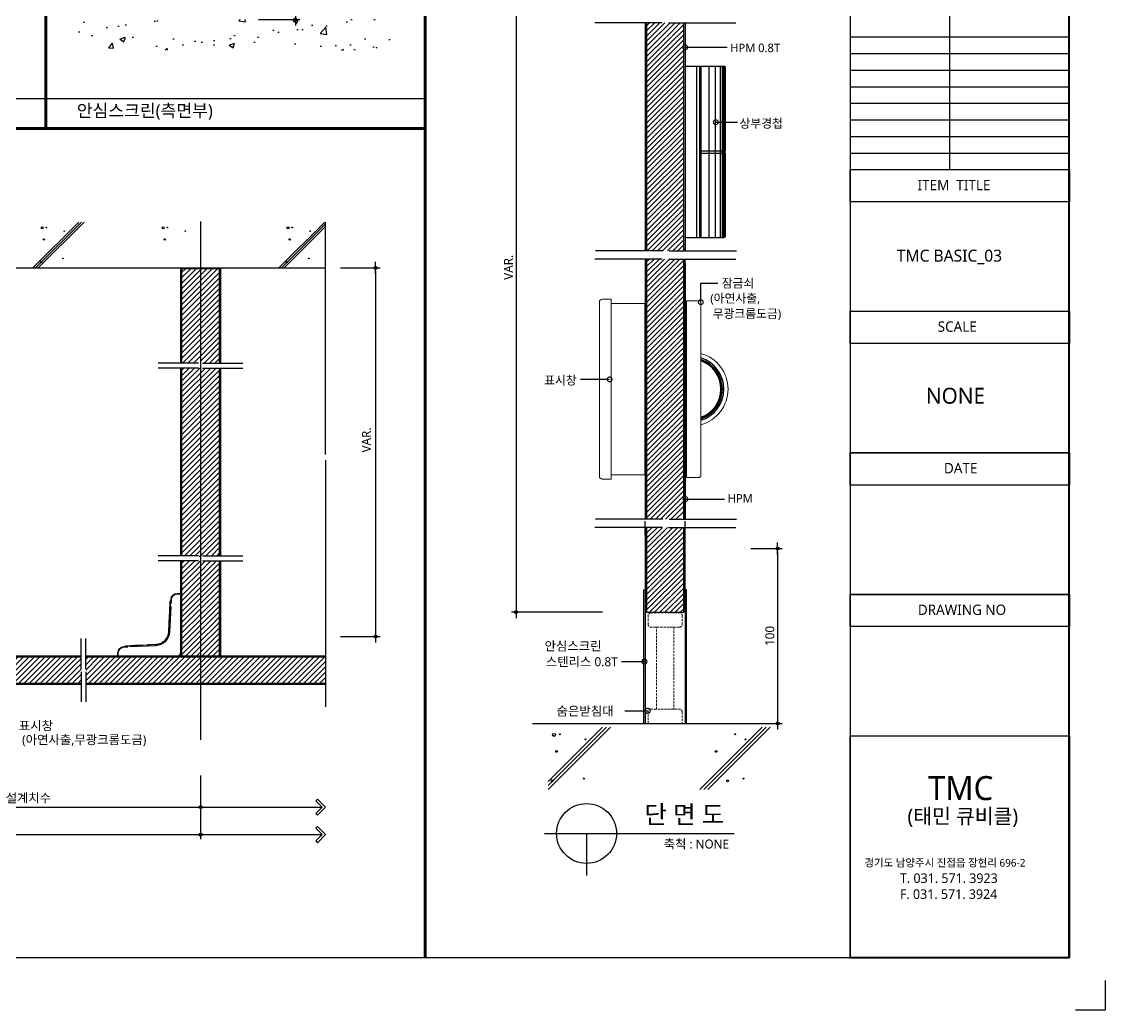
# Model space of a CAD drawing. Extents: x -256 to 8104, y -176 to 5714.
# Drawn here: x 4485 to 8104, y -176 to 3126 of the extents above; entities that cross this region are included whole.
import ezdxf
from ezdxf.enums import TextEntityAlignment as Align

# ---------------------------------------------------------------- set-up
doc = ezdxf.new("R2010")
doc.units = 0
doc.header["$LTSCALE"] = 30
doc.linetypes.add('CEN', pattern=[62, 60, -1, 0, -1])
doc.linetypes.add('HIDDEN', pattern=[0.375, 0.25, -0.125])
doc.layers.get('0').update_dxf_attribs({"linetype": 'CONTINUOUS'})
doc.layers.get('DEFPOINTS').update_dxf_attribs({"linetype": 'CONTINUOUS'})
for name, color, linetype in [('C', 2, 'CONTINUOUS'), ('curior-0Line', 252, 'CONTINUOUS'), ('DIM', 7, 'CONTINUOUS'), ('HAT', 8, 'CONTINUOUS'), ('HID', 9, 'HIDDEN'), ('TIT', 3, 'CONTINUOUS'), ('경첩', 4, 'CONTINUOUS'), ('문자', 3, 'CONTINUOUS'), ('부자재', 4, 'CONTINUOUS'), ('잠금쇠(회전형)', 4, 'CONTINUOUS'), ('중심선', 1, 'CEN'), ('치수', 1, 'CONTINUOUS'), ('판넬', 2, 'CONTINUOUS'), ('해치', 8, 'CONTINUOUS')]:
    doc.layers.add(name, color=color, linetype=linetype)
doc.styles.add('돋움', font='malgun.ttf')
doc.dimstyles.new('10', dxfattribs={"dimscale": 10, "dimtxt": 3, "dimasz": 1, "dimexe": 1.5, "dimexo": 2, "dimgap": 1, "dimtad": 1, "dimdec": 0, "dimlunit": 6, "dimtxsty": '돋움', "dimblk": 'DIMDOT', "dimcen": -1, "dimdle": 1.5, "dimclrt": 3, "dimazin": 3, "dimtfac": 1, "dimtdec": 0, "dimtix": 1, "dimtmove": 2, "dimatfit": 3, "dimldrblk": 'DIMDOT', "dimarcsym": 0})
pattern_1 = [(45, (20955.914, 177.946), (-8.55643, 8.55643), [])]
pattern_2 = [(45, (20148.375, 66.368), (-8.980256, 8.980256), [])]

# ---------------------------------------------------------------- blocks, each defined once
blk = doc.blocks.new('DIMDOT')
at = {"linetype": 'Continuous'}
blk.add_line((-2, 0), (2, 0), dxfattribs=at)
for radius in [0.5, 0.25]:
    blk.add_circle((0, 0), radius, dxfattribs=at)
blk = doc.blocks.new('*D88')
at = {"layer": 'DEFPOINTS', "color": 0}
for p in [(34918.1, 3671), (34609.4, 1367.7), (34918.1, 1367.7)]:
    blk.add_point(p, dxfattribs=at)
at = {"layer": 'DIM', "color": 0, "lineweight": -2, "ltscale": 10}
for p, q in [((34898.1, 3671), (34594.4, 3671)), ((34609.4, 3661), (34609.4, 1377.7)), ((34898.1, 1367.7), (34594.4, 1367.7))]:
    blk.add_line(p, q, dxfattribs=at)
at = {"layer": 'DIM', "color": 0, "lineweight": -2, "xscale": 10, "yscale": 10, "zscale": 10}
for p, rotation in [((34609.4, 3671), 90), ((34609.4, 1367.7), 270)]:
    blk.add_blockref('DIMDOT', p, dxfattribs=dict(at, rotation=rotation))
at = {"layer": 'DIM', "color": 3, "insert": (34584.1, 2519.4), "char_height": 30, "attachment_point": 5, "rotation": 90, "style": '돋움'}
blk.add_mtext('VAR.', dxfattribs=at)
blk = doc.blocks.new('A$C13EB2441')
for p, q in [((0.84, 7.37), (0.84, 14.11)), ((0.84, 6.74), (0.84, 0))]:
    blk.add_line(p, q)
blk = doc.blocks.new('_DOTSMALL')
at = {"color": 0, "linetype": 'ByBlock', "const_width": 0.5}
blk.add_lwpolyline([(-0.0625, 0, 1), (0.0625, 0, 1)], format="xyb", close=True, dxfattribs=at)
blk = doc.blocks.new('A$C63EC304E')
at = {"layer": '치수', "color": 1, "xscale": 2.5, "yscale": 2.5, "zscale": 2.5, "rotation": 234.3098741996962}
blk.add_blockref('_DOTSMALL', (0.31, 0.31), dxfattribs=at)
blk = doc.blocks.new('A$C2BC9653E')
at = {"layer": '치수', "xscale": 0.3333333333333333, "yscale": 0.3333333333333333, "zscale": 0.3333333333333333}
blk.add_blockref('A$C63EC304E', (0, 0), dxfattribs=at)
blk = doc.blocks.new('A$C7FC71301')
at = {"layer": '치수', "rotation": 180}
blk.add_blockref('A$C2BC9653E', (0.208, 0.208), dxfattribs=at)
blk = doc.blocks.new('A$C4A20372B')
at = {"layer": '치수'}
blk.add_blockref('A$C7FC71301', (0, 0), dxfattribs=at)
blk = doc.blocks.new('A$C566469F5')
at = {"layer": '치수'}
blk.add_blockref('A$C4A20372B', (0, 0), dxfattribs=at)
blk = doc.blocks.new('A$C7E317CD4')
at = {"layer": '해치', "xscale": 2, "yscale": 2, "zscale": 2}
blk.add_blockref('A$C566469F5', (0, 0), dxfattribs=at)
blk = doc.blocks.new('A$C601D7F27')
at = {"layer": '치수'}
blk.add_blockref('A$C7E317CD4', (0, 0), dxfattribs=at)
blk = doc.blocks.new('A$C38802C08')
at = {"layer": '치수'}
blk.add_blockref('A$C601D7F27', (0, 0), dxfattribs=at)
blk = doc.blocks.new('*D89')
at = {"layer": 'DEFPOINTS', "color": 0}
for p in [(35373.8, 1580.5), (35382.9, 996.2), (35482.8, 996.2)]:
    blk.add_point(p, dxfattribs=at)
at = {"layer": 'DIM', "color": 0, "lineweight": -2, "ltscale": 10}
for p, q in [((35393.8, 1580.5), (35497.8, 1580.5)), ((35482.8, 1570.5), (35482.8, 1006.2)), ((35402.9, 996.2), (35497.8, 996.2))]:
    blk.add_line(p, q, dxfattribs=at)
at = {"layer": 'DIM', "color": 0, "lineweight": -2, "xscale": 10, "yscale": 10, "zscale": 10}
for p, rotation in [((35482.8, 1580.5), 90), ((35482.8, 996.2), 270)]:
    blk.add_blockref('DIMDOT', p, dxfattribs=dict(at, rotation=rotation))
at = {"layer": 'DIM', "color": 3, "insert": (35457.2, 1288.4), "char_height": 30, "attachment_point": 5, "rotation": 90, "style": '돋움'}
blk.add_mtext('100', dxfattribs=at)
blk = doc.blocks.new('*D92')
at = {"layer": 'DEFPOINTS', "color": 0}
for p in [(28801.8, 841.9), (33555.7, 841.9), (33555.7, 624.7)]:
    blk.add_point(p, dxfattribs=at)
at = {"layer": 'DIM', "color": 0, "lineweight": -2, "ltscale": 10}
for p, q in [((28801.8, 821.9), (28801.8, 609.7)), ((33555.7, 821.9), (33555.7, 609.7)), ((28811.8, 624.7), (33545.7, 624.7))]:
    blk.add_line(p, q, dxfattribs=at)
at = {"layer": 'DIM', "color": 0, "lineweight": -2, "xscale": 10, "yscale": 10, "zscale": 10, "rotation": 180}
blk.add_blockref('DIMDOT', (28801.8, 624.7), dxfattribs=at)
at = {"layer": 'DIM', "color": 0, "lineweight": -2, "xscale": 10, "yscale": 10, "zscale": 10}
blk.add_blockref('DIMDOT', (33555.7, 624.7), dxfattribs=at)
at = {"layer": 'DIM', "color": 3, "insert": (31178.7, 654.4), "char_height": 30, "attachment_point": 5, "style": '돋움'}
blk.add_mtext('설계치수', dxfattribs=at)
blk = doc.blocks.new('*D93')
at = {"layer": 'DEFPOINTS', "color": 0}
for p in [(32404.8, 841.9), (33555.7, 841.9), (33555.7, 716.2)]:
    blk.add_point(p, dxfattribs=at)
at = {"layer": 'DIM', "color": 0, "lineweight": -2, "ltscale": 10}
for p, q in [((32404.8, 821.9), (32404.8, 701.2)), ((33555.7, 821.9), (33555.7, 701.2)), ((32414.8, 716.2), (33545.7, 716.2))]:
    blk.add_line(p, q, dxfattribs=at)
at = {"layer": 'DIM', "color": 0, "lineweight": -2, "xscale": 10, "yscale": 10, "zscale": 10, "rotation": 180}
blk.add_blockref('DIMDOT', (32404.8, 716.2), dxfattribs=at)
at = {"layer": 'DIM', "color": 0, "lineweight": -2, "xscale": 10, "yscale": 10, "zscale": 10}
blk.add_blockref('DIMDOT', (33555.7, 716.2), dxfattribs=at)
at = {"layer": 'DIM', "color": 3, "insert": (32980.3, 745.8), "char_height": 30, "attachment_point": 5, "style": '돋움'}
blk.add_mtext('설계치수', dxfattribs=at)
blk = doc.blocks.new('*D95')
at = {"layer": 'DEFPOINTS', "color": 0}
for p in [(34002.5, 2517.5), (34002.5, 1286.2), (34140.3, 1286.2)]:
    blk.add_point(p, dxfattribs=at)
at = {"layer": 'DIM', "color": 0, "lineweight": -2, "ltscale": 10}
for p, q in [((34022.5, 2517.5), (34155.3, 2517.5)), ((34140.3, 2507.5), (34140.3, 1296.2)), ((34022.5, 1286.2), (34155.3, 1286.2))]:
    blk.add_line(p, q, dxfattribs=at)
at = {"layer": 'DIM', "color": 0, "lineweight": -2, "xscale": 10, "yscale": 10, "zscale": 10}
for p, rotation in [((34140.3, 2517.5), 90), ((34140.3, 1286.2), 270)]:
    blk.add_blockref('DIMDOT', p, dxfattribs=dict(at, rotation=rotation))
at = {"layer": 'DIM', "color": 3, "insert": (34109.6, 1942.8), "char_height": 30, "attachment_point": 5, "rotation": 90, "style": '돋움'}
blk.add_mtext('VAR.', dxfattribs=at)
blk = doc.blocks.new('A$C06B31977')
for p, q in [((1.26, 11.06), (1.26, 21.17)), ((1.26, 10.11), (1.26, 0))]:
    blk.add_line(p, q)
blk = doc.blocks.new('*D96')
at = {"layer": 'DEFPOINTS', "color": 0}
for p in [(33729.4, 3774.8), (33729.4, 3347.4), (33872.3, 3347.4)]:
    blk.add_point(p, dxfattribs=at)
at = {"layer": 'DIM', "color": 0, "lineweight": -2, "ltscale": 10}
for p, q in [((33749.4, 3774.8), (33887.3, 3774.8)), ((33872.3, 3764.8), (33872.3, 3357.4)), ((33749.4, 3347.4), (33887.3, 3347.4))]:
    blk.add_line(p, q, dxfattribs=at)
at = {"layer": 'DIM', "color": 0, "lineweight": -2, "xscale": 10, "yscale": 10, "zscale": 10}
for p, rotation in [((33872.3, 3774.8), 90), ((33872.3, 3347.4), 270)]:
    blk.add_blockref('DIMDOT', p, dxfattribs=dict(at, rotation=rotation))
at = {"layer": 'DIM', "color": 3, "insert": (33846.7, 3561.1), "char_height": 30, "attachment_point": 5, "rotation": 90, "style": '돋움'}
blk.add_mtext('100', dxfattribs=at)
blk = doc.blocks.new('BASIC_03', base_point=(28473.5, 213.7))
at = {"layer": 'HAT'}
h = blk.add_hatch(dxfattribs=at)
h.set_pattern_fill('ANSI31', color=256, scale=3.811219, style=0)
h.set_pattern_definition(pattern_1)
edge = h.paths.add_edge_path()
edge.add_line((35169.5, 3289.2), (35112.9, 3289.2))
edge.add_arc((35110.9, 3289.2), 1.99, -54.3099, 0, ccw=False)
edge.add_arc((35110.9, 3289.2), 1.99, 125.6901, 305.6901, ccw=False)
edge.add_arc((35110.9, 3289.2), 1.99, 0, 125.6901, ccw=False)
edge.add_line((35112.9, 3289.2), (35169.5, 3289.2))
edge.add_line((35169.5, 3289.2), (35169.5, 3335.7))
edge.add_line((35169.5, 3335.7), (35159.7, 3335.7))
edge.add_spline(control_points=[(35157, 3328.2), (35157.9, 3330.7), (35158.8, 3333.2), (35159.7, 3335.7)], knot_values=[0, 0, 0, 0, 0.152076, 0.152076, 0.152076, 0.152076], degree=3, periodic=0)
edge.add_line((35159.7, 3335.7), (35107.5, 3335.7))
edge.add_line((35107.5, 3335.7), (35107.5, 2574.8))
edge.add_line((35107.5, 2574.8), (35161.6, 2574.8))
edge.add_spline(control_points=[(35161.6, 2574.8), (35164.6, 2583.1), (35167.5, 2590.6), (35169.5, 2594.2)], knot_values=[0.152076, 0.152076, 0.152076, 0.152076, 0.673721, 0.673721, 0.673721, 0.673721], degree=3, periodic=0)
edge.add_spline(control_points=[(35171.8, 2574.8), (35172.3, 2584.4), (35173.3, 2598.9), (35170.5, 2596.1), (35169.5, 2594.2)], knot_values=[0.673721, 0.673721, 0.673721, 0.673721, 1.332503, 1.60798, 1.60798, 1.60798, 1.60798], degree=3, periodic=0)
edge.add_line((35169.5, 2594.2), (35169.5, 3289.2))
h.paths.add_polyline_path([(35107.5, 3335.7), (35045.6, 3335.7), (35045.6, 2574.8), (35107.5, 2574.8)])
h = blk.add_hatch(dxfattribs=at)
h.set_pattern_fill('ANSI31', color=256, scale=3.811219, style=0)
h.set_pattern_definition(pattern_1)
h.paths.add_polyline_path([(35107.5, 2112.2), (35045.6, 2112.2), (35045.6, 1678.2), (35107.5, 1678.2), (35107.5, 1782.5, -0.567825), (35107.5, 1785.9)])
h.paths.add_polyline_path([(35169.5, 2112.2), (35107.5, 2112.2), (35107.5, 1785.9, -0.582142), (35110.5, 1784.2), (35169.5, 1784.2)])
edge = h.paths.add_edge_path()
edge.add_line((35169.5, 1784.2), (35110.5, 1784.2))
edge.add_arc((35108.6, 1784.2), 1.99, -54.3099, 0, ccw=False)
edge.add_arc((35108.6, 1784.2), 1.99, 239.178, 305.6901, ccw=False)
edge.add_line((35107.5, 1782.5), (35107.5, 1678.2))
edge.add_line((35107.5, 1678.2), (35161.6, 1678.2))
edge.add_spline(control_points=[(35161.6, 1678.2), (35164.6, 1686.5), (35167.5, 1694), (35169.5, 1697.6)], knot_values=[0.152076, 0.152076, 0.152076, 0.152076, 0.673721, 0.673721, 0.673721, 0.673721], degree=3, periodic=0)
edge.add_line((35169.5, 1697.6), (35169.5, 1784.2))
h.paths.add_polyline_path([(35107.5, 2547.2), (35045.6, 2547.2), (35045.6, 2112.2), (35107.5, 2112.2)])
edge = h.paths.add_edge_path()
edge.add_line((35169.5, 2547.2), (35159.7, 2547.2))
edge.add_spline(control_points=[(35157, 2539.7), (35157.9, 2542.2), (35158.8, 2544.7), (35159.7, 2547.2)], knot_values=[0, 0, 0, 0, 0.152076, 0.152076, 0.152076, 0.152076], degree=3, periodic=0)
edge.add_line((35159.7, 2547.2), (35107.5, 2547.2))
edge.add_line((35107.5, 2547.2), (35107.5, 2112.2))
edge.add_line((35107.5, 2112.2), (35169.5, 2112.2))
edge.add_line((35169.5, 2112.2), (35169.5, 2547.2))
at = {"layer": 'HAT', "transparency": 33554687}
h = blk.add_hatch(dxfattribs=at)
h.set_pattern_fill('ANSI31', color=256, scale=3.811219, style=0)
h.set_pattern_definition(pattern_1)
h.paths.add_polyline_path([(35097.5, 1650.5), (35045.6, 1650.5), (35045.6, 1367.7), (35107.5, 1367.7), (35107.5, 1650.5)])
h.paths.add_polyline_path([(35169.5, 1650.5), (35118.6, 1650.5), (35107.5, 1650.5), (35107.5, 1367.7), (35169.5, 1367.7)])
at = {"layer": '해치'}
h = blk.add_hatch(dxfattribs=at)
h.set_pattern_fill('AR-CONC', color=256, style=0)
h.set_pattern_definition([(50, (31709.89, 1810.63), (182.185, -15.939), [19.05, -209.55]), (355, (31709.89, 1810.63), (-35.243, 191.057), [15.24, -167.64]), (100.451, (31725.07, 1809.3), (146.943, 175.117), [16.19, -178.09]), (46.184, (31709.9, 1861.43), (271.079, -42.042), [28.575, -314.325]), (96.636, (31732.48, 1857.92), (237.404, 247.426), [24.285, -267.135]), (351.184, (31709.9, 1861.43), (237.405, 247.425), [22.86, -251.46]), (21, (31735.29, 1848.73), (151.615, -102.2655), [19.05, -209.55]), (326, (31735.29, 1848.73), (61.802, 184.188), [15.24, -167.64]), (71.4514, (31747.92, 1840.2), (213.416, 81.923), [16.19, -178.09]), (37.5, (31709.89, 1810.63), (3.0886, 84.555), [0, -165.608, 0, -170.18, 0, -168.275]), (7.5, (31709.89, 1810.63), (66.8197, 100.1806), [0, -97.028, 0, -161.798, 0, -64.135]), (327.5, (31653.25, 1810.63), (135.5906, -5.7287), [0, -63.5, 0, -198.12, 0, -262.89]), (317.5, (31627.85, 1810.63), (148.129, 25.4265), [0, -82.55, 0, -131.572, 0, -186.69])])
h.paths.add_polyline_path([(34189.5, 3244.4), (34189.5, 3347.4), (33139.3, 3347.4), (33139.3, 3244.4)])
h = blk.add_hatch(dxfattribs=at)
h.set_pattern_fill('ANSI31', color=256, scale=4, style=0)
h.set_pattern_definition([(45, (-242754.705, -55930.244), (-8.9802561, 8.9802561), [])])
edge = h.paths.add_edge_path()
edge.add_line((33555.7, 2514.2), (33493.3, 2514.2))
edge.add_line((33493.3, 2514.2), (33492.4, 2513.3))
edge.add_line((33492.4, 2513.3), (33492.4, 2412.9))
edge.add_line((33492.4, 2412.9), (33535.2, 2412.9))
edge.add_line((33535.2, 2412.9), (33535.2, 2371.4))
edge.add_line((33535.2, 2371.4), (33492.4, 2371.4))
edge.add_line((33492.4, 2371.4), (33492.4, 2199.7))
edge.add_line((33492.4, 2199.7), (33548.9, 2199.7))
edge.add_spline(control_points=[(33548.9, 2199.7), (33551.7, 2207.3), (33557.7, 2222.7), (33553.9, 2191.7), (33555.4, 2189.3), (33555.7, 2189.2)], knot_values=[0.456227, 0.456227, 0.456227, 0.456227, 2.847595, 6.178025, 6.737145, 6.737145, 6.737145, 6.737145], degree=3, periodic=0)
edge.add_spline(control_points=[(33555.4, 2189.4), (33555.5, 2192.5), (33555.5, 2195.2), (33554.9, 2195.6), (33554.9, 2195.6)], knot_values=[0.891967, 0.891967, 0.891967, 0.891967, 1.280656, 1.337888, 1.337888, 1.337888, 1.337888], degree=3, periodic=0)
edge.add_line((33555.7, 2189.2), (33555.7, 2514.2))
edge = h.paths.add_edge_path()
edge.add_line((33619, 2514.2), (33555.7, 2514.2))
edge.add_line((33555.7, 2514.2), (33555.7, 2189.2))
edge.add_spline(control_points=[(33555.7, 2189.2), (33556.8, 2189), (33559.1, 2193.4), (33561.7, 2199.7)], knot_values=[6.737145, 6.737145, 6.737145, 6.737145, 8.913909, 8.913909, 8.913909, 8.913909], degree=3, periodic=0)
edge.add_spline(control_points=[(33561.7, 2199.7), (33563.8, 2204.5), (33566.1, 2210.4), (33568.4, 2216.4)], knot_values=[8.913909, 8.913909, 8.913909, 8.913909, 10.573873, 10.573873, 10.573873, 10.573873], degree=3, periodic=0)
edge.add_line((33561.7, 2199.7), (33619, 2199.7))
edge.add_line((33619, 2199.7), (33619, 2371.4))
edge.add_line((33619, 2371.4), (33576.2, 2371.4))
edge.add_line((33576.2, 2371.4), (33576.2, 2412.9))
edge.add_line((33576.2, 2412.9), (33619, 2412.9))
edge.add_line((33619, 2412.9), (33619, 2514.2))
h.paths.add_polyline_path([(33619, 2412.9), (33576.2, 2412.9), (33576.2, 2371.4), (33619, 2371.4)], flags=16)
h.paths.add_polyline_path([(33535.2, 2412.9), (33492.4, 2412.9), (33492.4, 2371.4), (33535.2, 2371.4)], flags=16)
h = blk.add_hatch(dxfattribs=at)
h.set_pattern_fill('ANSI31', color=256, scale=4, style=0)
h.set_pattern_definition([(45, (33555.699, 1869.205), (-8.98026, 8.98026), [])])
h.paths.add_polyline_path([(33619, 2182.5), (33492.4, 2182.5), (33492.4, 1555.9), (33619, 1555.9)])
at = {"layer": '해치', "transparency": 33554687}
h = blk.add_hatch(dxfattribs=at)
h.set_pattern_fill('ANSI31', color=256, scale=4)
h.set_pattern_definition(pattern_2)
edge = h.paths.add_edge_path()
edge.add_spline(control_points=[(33555.7, 1528.3), (33555.4, 1528.4), (33554.3, 1530.1), (33555.2, 1540), (33555.4, 1545.6)], knot_values=[1.337888, 1.337888, 1.337888, 1.337888, 1.524261, 2.245715, 2.245715, 2.245715, 2.245715], degree=3, periodic=0)
edge.add_spline(control_points=[(33555.7, 1545.4), (33555.4, 1545.5), (33553.9, 1547.9), (33557.7, 1578.9), (33551.7, 1563.5), (33548.9, 1555.9)], knot_values=[0.152076, 0.152076, 0.152076, 0.152076, 0.338449, 1.448592, 2.245715, 2.245715, 2.245715, 2.245715], degree=3, periodic=0)
edge.add_spline(control_points=[(33555.4, 1545.6), (33555.5, 1548.7), (33555.5, 1551.4), (33554.9, 1551.7), (33554.9, 1551.8)], knot_values=[0.891967, 0.891967, 0.891967, 0.891967, 1.280656, 1.337888, 1.337888, 1.337888, 1.337888], degree=3, periodic=0)
edge.add_spline(control_points=[(33554.9, 1551.8), (33553.9, 1551.9), (33551.5, 1545.8), (33548.9, 1538.7)], knot_values=[0.152076, 0.152076, 0.152076, 0.152076, 0.891967, 0.891967, 0.891967, 0.891967], degree=3, periodic=0)
edge.add_spline(control_points=[(33547.3, 1534.3), (33547.9, 1535.8), (33548.4, 1537.3), (33548.9, 1538.7)], knot_values=[0, 0, 0, 0, 0.152076, 0.152076, 0.152076, 0.152076], degree=3, periodic=0)
edge.add_line((33548.9, 1538.7), (33492.4, 1538.7))
edge.add_line((33492.4, 1538.7), (33492.4, 1366.3))
edge.add_line((33492.4, 1366.3), (33537.1, 1366.3))
edge.add_line((33537.1, 1366.3), (33537.1, 1324.8))
edge.add_line((33537.1, 1324.8), (33492.4, 1324.8))
edge.add_line((33492.4, 1324.8), (33492.4, 1220.5))
edge.add_line((33492.4, 1220.5), (33555.7, 1220.5))
edge.add_line((33555.7, 1220.5), (33555.7, 1528.2))
h.paths.add_polyline_path([(33619, 1366.3), (33574.3, 1366.3), (33574.3, 1324.8), (33619, 1324.8)])
h.paths.add_polyline_path([(33537.1, 1366.3), (33492.4, 1366.3), (33492.4, 1324.8), (33537.1, 1324.8)], flags=16)
h = blk.add_hatch(dxfattribs=at)
h.set_pattern_fill('ANSI31', color=256, scale=4)
h.set_pattern_definition(pattern_2)
h.paths.add_polyline_path([(33619, 1477.8), (33555.7, 1477.8), (33555.7, 1220.5), (33619, 1220.5), (33619, 1324.8), (33574.3, 1324.8), (33574.3, 1366.3), (33619, 1366.3)])
edge = h.paths.add_edge_path()
edge.add_line((33619, 1538.7), (33561.7, 1538.7))
edge.add_spline(control_points=[(33561.7, 1538.7), (33559.1, 1532.4), (33556.8, 1528.1), (33555.7, 1528.3)], knot_values=[2.245715, 2.245715, 2.245715, 2.245715, 2.971303, 2.971303, 2.971303, 2.971303], degree=3, periodic=0)
edge.add_line((33555.7, 1528.3), (33555.7, 1477.8))
edge.add_line((33555.7, 1477.8), (33619, 1477.8))
edge.add_line((33619, 1477.8), (33619, 1538.7))
h = blk.add_hatch(dxfattribs=at)
h.set_pattern_fill('ANSI31', color=256, scale=4, style=0)
h.set_pattern_definition(pattern_2)
h.paths.add_polyline_path([(33171.8, 1168.9), (33171.8, 1178.4), (33171.8, 1217.2), (33555.7, 1217.2), (33555.7, 1130.5), (33171.8, 1130.5)])
edge = h.paths.add_edge_path()
edge.add_line((33157.2, 1168.9), (33157.2, 1178.4))
edge.add_line((33157.2, 1178.4), (33157.2, 1217.2))
edge.add_line((33157.2, 1217.2), (32524.7, 1217.2))
edge.add_line((32524.7, 1217.2), (32524.7, 1175.9))
edge.add_arc((32524.7, 1173.8), 2.08, -35.6901, 90, ccw=False)
edge.add_arc((32524.7, 1173.8), 2.08, 270, 324.3099, ccw=False)
edge.add_line((32524.7, 1171.8), (32524.7, 1130.5))
edge.add_line((32524.7, 1130.5), (33157.2, 1130.5))
edge.add_line((33157.2, 1130.5), (33157.2, 1168.9))
h.paths.add_polyline_path([(32399.8, 1217.2), (32399.8, 1130.5), (32524.7, 1130.5), (32524.7, 1171.8, -0.610943), (32523, 1175.1, -0.241509), (32524.7, 1175.9), (32524.7, 1217.2)])
h.paths.add_polyline_path([(33973.4, 1217.2), (33555.7, 1217.2), (33555.7, 1130.5), (33973.4, 1130.5)])
at = {"color": 8}
blk.add_line((32920.2, 3083), (34305.4, 3083), dxfattribs=at)
for p, q in [((33973.4, 1893.9), (33973.4, 2670.7)), ((28801.8, 2517.5), (33973.4, 2517.5)), ((33549, 2199.7), (33414.3, 2199.7)), ((33561.7, 2199.7), (33696.5, 2199.7)), ((33973.4, 1874.9), (33973.4, 1051.6)), ((33549, 1555.9), (33414.3, 1555.9)), ((33561.7, 1555.9), (33696.5, 1555.9)), ((34664.6, 996.2), (35497.6, 996.2))]:
    blk.add_line(p, q)
at = {"color": 2}
for p, q in [((36577.6, 138), (36577.6, 38)), ((36577.6, 38), (36477.6, 38))]:
    blk.add_line(p, q, dxfattribs=at)
at = {"color": 8, "const_width": 10}
for points in [[(33038.6, 2983), (33038.6, 5752.1)], [(34305.4, 213.8), (34305.4, 5752.1)], [(28520.9, 2983), (34305.4, 2983)]]:
    blk.add_lwpolyline(points, dxfattribs=at)
at = {"color": 2}
for points in [[(28472.8, 5752.1), (35725.1, 5752.1), (35725.1, 213.8), (28472.8, 213.8)], [(28472.8, 5752.1), (35725.1, 5752.1), (35725.1, 213.8), (28472.8, 213.8)], [(28472.8, 5752.1), (36454.7, 5752.1), (36454.7, 213.8), (28472.8, 213.8)], [(35036.1, 1442.5), (35040.8, 1442.5), (35040.8, 996.3), (35036.1, 996.3)], [(35179, 1442.5), (35174.2, 1442.5), (35174.2, 996.3), (35179, 996.3)]]:
    blk.add_lwpolyline(points, close=True, dxfattribs=at)
at = {"layer": 'C'}
for p, q in [((35045.6, 3335.7), (35045.6, 2574.8)), ((35169.5, 2574.8), (35169.5, 3335.7)), ((35045.6, 2547.2), (35045.6, 1678.2)), ((35169.5, 1678.2), (35169.5, 2547.2)), ((35045.6, 1650.5), (35045.6, 1367.7)), ((35169.5, 1367.7), (35169.5, 1650.5)), ((35045.6, 1367.7), (35169.5, 1367.7)), ((33157.2, 1217.2), (32766.9, 1217.2)), ((33973.4, 1217.2), (33171.8, 1217.2)), ((32766.9, 1130.5), (33157.2, 1130.5)), ((33171.8, 1130.5), (33973.4, 1130.5))]:
    blk.add_line(p, q, dxfattribs=at)
at = {"layer": 'curior-0Line'}
for p, q in [((35725.1, 5752.1), (35725.1, 214.6)), ((36057.7, 3399.7), (36057.7, 2845.9)), ((35725.5, 3288.9), (36457.5, 3288.9)), ((35725.5, 3233.5), (36457.5, 3233.5)), ((35725.5, 3178.2), (36457.5, 3178.2)), ((35725.5, 3122.8), (36457.5, 3122.8)), ((35725.5, 3067.4), (36457.5, 3067.4)), ((35725.5, 3012), (36457.5, 3012)), ((35725.5, 2956.7), (36457.5, 2956.7)), ((35725.5, 2901.3), (36457.5, 2901.3)), ((35725.5, 2845.9), (36457.5, 2845.9))]:
    blk.add_line(p, q, dxfattribs=at)
for points in [[(36457.5, 5752.1), (35725.1, 5752.1), (35725.1, 213.8), (36457.5, 213.8)], [(35725.5, 2845.9), (36457.5, 2845.9), (36457.5, 2738.2), (35725.5, 2738.2)], [(35725.5, 2373), (36457.5, 2373), (36457.5, 2265.3), (35725.5, 2265.3)], [(35725.5, 1427.2), (36457.5, 1427.2), (36457.5, 1900.1), (35725.5, 1900.1)], [(35725.5, 1900.1), (36457.5, 1900.1), (36457.5, 1792.4), (35725.5, 1792.4)], [(35725.5, 954.3), (36457.5, 954.3), (36457.5, 1427.2), (35725.5, 1427.2)], [(35725.5, 1427.2), (36457.5, 1427.2), (36457.5, 1319.5), (35725.5, 1319.5)], [(36457.5, 214.6), (35725.7, 214.6), (35725.7, 954.3), (36457.5, 954.3)]]:
    blk.add_lwpolyline(points, close=True, dxfattribs=at)
at = {"layer": 'DIM', "ltscale": 10}
for p, q in [((33940.9, 737.2), (33946.6, 742.9)), ((33962, 716.2), (33940.9, 737.2)), ((33973.4, 716.2), (33946.6, 742.9)), ((33555.7, 716.2), (33962, 716.2)), ((33962, 716.2), (33940.9, 695.1)), ((33940.9, 695.1), (33946.6, 689.4)), ((33973.4, 716.2), (33946.6, 689.4)), ((33555.7, 624.7), (33962, 624.7)), ((33940.9, 645.8), (33946.6, 651.5)), ((33962, 624.7), (33940.9, 645.8)), ((33962, 624.7), (33940.9, 603.7)), ((33973.4, 624.7), (33946.6, 651.5)), ((33973.4, 624.7), (33946.6, 597.9)), ((33940.9, 603.7), (33946.6, 597.9))]:
    blk.add_line(p, q, dxfattribs=at)
at = {"layer": 'HAT'}
for radius, start, end in [(109.2, 287.404, 72.596), (104.4, 288.2251, 71.7749), (101.6, 288.7568, 71.2432), (99.7, 289.1292, 70.8708)]:
    blk.add_arc((35194, 2112.7), radius, start, end, dxfattribs=at)
at = {"layer": 'HID', "lineweight": 15}
for points in [[(35059.9, 1365.4), (35155.2, 1365.4, -0.414214), (35164.7, 1355.9), (35164.7, 1327.3, -0.414214), (35155.2, 1317.8), (35059.9, 1317.8, -0.414214), (35050.4, 1327.3), (35050.4, 1355.9, -0.414214)], [(35059.9, 1043.9), (35155.2, 1043.9, -0.414214), (35164.7, 1034.4), (35164.7, 996.3), (35050.4, 996.3), (35050.4, 1034.4, -0.414214)]]:
    blk.add_lwpolyline(points, format="xyb", close=True, dxfattribs=at)
blk.add_lwpolyline([(35079, 1317.8), (35136.1, 1317.8), (35136.1, 1043.9), (35079, 1043.9)], close=True, dxfattribs=at)
at = {"layer": 'TIT', "color": 7}
for p, q in [((34704.9, 628.6), (35337.6, 628.6)), ((34845.2, 628.6), (34845.2, 488.6))]:
    blk.add_line(p, q, dxfattribs=at)
blk.add_circle((34844.9, 628.6), 100, dxfattribs=at)
at = {"layer": '경첩', "color": 4, "linetype": 'Continuous', "lineweight": 15}
for p, q in [((33477.7, 1428.2), (33477.7, 1430.5)), ((33488.4, 1430.5), (33477.7, 1430.5)), ((33477.7, 1428.2), (33488.4, 1428.2)), ((33488.4, 1428.2), (33488.4, 1430.5)), ((33488.4, 1408.1), (33488.4, 1428.2)), ((33454.7, 1386.3), (33450.8, 1302.5)), ((33453, 1399.4), (33451.8, 1374.2)), ((33453, 1399.4), (33455.2, 1397.2)), ((33453.1, 1302.4), (33457, 1386.2)), ((33454, 1405), (33455.5, 1403.5)), ((33455.8, 1409.6), (33454.7, 1386.3)), ((33457.5, 1396), (33458.1, 1409.5)), ((33488.4, 1404.8), (33488.4, 1407.2)), ((33488.4, 1404.8), (33488.4, 1234.5)), ((33450.9, 1355.3), (33449.7, 1328.5)), ((33450.9, 1355.3), (33453.1, 1353.1)), ((33451.4, 1364.8), (33451.1, 1358.5)), ((33451.1, 1358.5), (33453.3, 1356.2)), ((33451.4, 1364.8), (33453.6, 1362.5)), ((33451.5, 1367.9), (33453.7, 1365.7)), ((33451.8, 1374.2), (33454, 1372)), ((33448.7, 1308.7), (33448.4, 1302.6)), ((33448.8, 1309.6), (33448.7, 1308.7)), ((33448.7, 1308.7), (33451, 1306.4)), ((33448.9, 1312.8), (33448.8, 1309.6)), ((33448.8, 1309.6), (33451, 1307.4)), ((33449, 1313.7), (33448.9, 1312.8)), ((33448.9, 1312.8), (33451.1, 1310.5)), ((33449.4, 1322.3), (33449, 1313.7)), ((33449, 1313.7), (33451.2, 1311.5)), ((33449.4, 1322.3), (33451.6, 1320)), ((33449.7, 1328.4), (33449.5, 1324.5)), ((33449.5, 1324.5), (33451.7, 1322.3)), ((33449.7, 1328.5), (33451.9, 1326.3)), ((33449.7, 1328.4), (33451.9, 1326.2)), ((33429.2, 1268.1), (33430.9, 1266.5)), ((33439.4, 1277.8), (33441, 1276.1)), ((33440.7, 1279.7), (33442.4, 1278)), ((33443.2, 1283.8), (33445, 1282.1)), ((33444.3, 1286), (33446.1, 1284.2)), ((33445.9, 1289.7), (33447.7, 1287.9)), ((33449.2, 1292.7), (33447.3, 1294.6)), ((33447.3, 1294.6), (33449.2, 1292.7)), ((33448, 1298.1), (33450, 1296.1)), ((33448.2, 1300.2), (33450.3, 1298.1)), ((33280.7, 1231.2), (33278.4, 1231.2)), ((33278.4, 1231.2), (33278.4, 1220.5)), ((33280.7, 1220.5), (33280.7, 1231.2)), ((33322.6, 1254.2), (33299.3, 1253.1)), ((33299.4, 1250.7), (33312.9, 1251.4)), ((33303.9, 1254.9), (33304.7, 1255.7)), ((33303.9, 1254.9), (33305.4, 1253.4)), ((33334.7, 1257.1), (33304.7, 1255.7)), ((33406.3, 1258.1), (33322.6, 1254.2)), ((33322.7, 1251.8), (33406.5, 1255.8)), ((33334.7, 1257.1), (33336.9, 1254.8)), ((33341, 1257.4), (33343.2, 1255.1)), ((33344.1, 1257.5), (33346.4, 1255.3)), ((33375.6, 1259), (33350.4, 1257.8)), ((33350.4, 1257.8), (33352.7, 1255.6)), ((33375.6, 1259), (33377.9, 1256.8)), ((33381.9, 1259.3), (33384.2, 1257.1)), ((33385.1, 1259.4), (33387.3, 1257.2)), ((33404, 1260.3), (33391.4, 1259.7)), ((33391.4, 1259.7), (33393.6, 1257.5)), ((33406.2, 1260.4), (33404, 1260.3)), ((33404, 1260.3), (33406.2, 1258.1)), ((33415.6, 1261.9), (33417.5, 1260)), ((33420.6, 1263.5), (33422.4, 1261.8)), ((33422.9, 1264.5), (33424.6, 1262.8)), ((33427.2, 1266.8), (33428.9, 1265.1)), ((33278.4, 1220.5), (33280.7, 1220.5)), ((33280.7, 1220.5), (33300.8, 1220.5)), ((33301.7, 1220.5), (33304, 1220.5)), ((33474.4, 1220.5), (33304, 1220.5))]:
    blk.add_line(p, q, dxfattribs=at)
at = {"layer": '경첩', "color": 4, "linetype": 'Continuous', "lineweight": 15, "flags": 128}
for points in [[(33453.2, 1404.2), (33453.2, 1403.2), (33453.1, 1402), (33453.1, 1400.8), (33453, 1399.4)], [(33453.2, 1404.2), (33453.4, 1404.4), (33453.6, 1404.5), (33453.7, 1404.7), (33453.8, 1404.8), (33453.9, 1404.9), (33454, 1404.9), (33454, 1405), (33454, 1405)], [(33454.7, 1386.3), (33454.8, 1386.3), (33454.9, 1386.3), (33455.1, 1386.3), (33455.4, 1386.2), (33455.8, 1386.2), (33456.2, 1386.2), (33456.6, 1386.2), (33457, 1386.2)], [(33458.1, 1409.5), (33457.7, 1409.5), (33457.3, 1409.5), (33456.8, 1409.6), (33456.5, 1409.6), (33456.2, 1409.6), (33456, 1409.6), (33455.9, 1409.6), (33455.8, 1409.6)], [(33451.8, 1374.2), (33451.8, 1373), (33451.7, 1371.8), (33451.6, 1370.7), (33451.6, 1369.8), (33451.6, 1369), (33451.5, 1368.4), (33451.5, 1368), (33451.5, 1367.9)], [(33449.5, 1324.5), (33449.4, 1323.8), (33449.4, 1323.1), (33449.4, 1322.3)], [(33449.7, 1328.5), (33449.7, 1328.5), (33449.7, 1328.4)], [(33447.3, 1294.6), (33447.3, 1294.6), (33447.3, 1294.6)], [(33448.2, 1300.2), (33448.1, 1298.6), (33448, 1298.1)], [(33450.8, 1302.5), (33450.8, 1302.5), (33450.9, 1302.5), (33451.2, 1302.5), (33451.4, 1302.5), (33451.8, 1302.5), (33452.2, 1302.5), (33452.6, 1302.4), (33453.1, 1302.4)], [(33299.4, 1250.7), (33299.4, 1251.2), (33299.3, 1251.6), (33299.3, 1252), (33299.3, 1252.4), (33299.3, 1252.7), (33299.3, 1252.9), (33299.3, 1253), (33299.3, 1253.1)], [(33322.6, 1254.2), (33322.6, 1254.1), (33322.6, 1254), (33322.6, 1253.8), (33322.6, 1253.5), (33322.6, 1253.1), (33322.7, 1252.7), (33322.7, 1252.3), (33322.7, 1251.8)], [(33341, 1257.4), (33340.8, 1257.4), (33340.5, 1257.3), (33339.9, 1257.3), (33339.1, 1257.3), (33338.2, 1257.2), (33337.1, 1257.2), (33335.9, 1257.1), (33334.7, 1257.1)], [(33350.4, 1257.8), (33349.3, 1257.8), (33348.3, 1257.7), (33347.3, 1257.7), (33346.4, 1257.6), (33345.6, 1257.6), (33345, 1257.6), (33344.5, 1257.5), (33344.2, 1257.5), (33344.1, 1257.5)], [(33381.9, 1259.3), (33381.8, 1259.3), (33381.5, 1259.3), (33380.9, 1259.2), (33380.1, 1259.2), (33379.1, 1259.2), (33378, 1259.1), (33376.9, 1259.1), (33375.6, 1259)], [(33391.4, 1259.7), (33390.2, 1259.7), (33389, 1259.6), (33387.9, 1259.6), (33386.9, 1259.5), (33386.1, 1259.5), (33385.6, 1259.5), (33385.2, 1259.5), (33385.1, 1259.4)], [(33406.3, 1258.1), (33406.4, 1258.1), (33406.4, 1257.9), (33406.4, 1257.7), (33406.4, 1257.4), (33406.4, 1257.1), (33406.4, 1256.7), (33406.4, 1256.2), (33406.5, 1255.8)]]:
    blk.add_lwpolyline(points, dxfattribs=at)
at = {"layer": '경첩', "color": 4, "linetype": 'Continuous', "lineweight": 15}
for centre, radius, start, end in [((33477.7, 1408.6), 21.9, 90, 177.3017), ((33477.7, 1408.6), 19.6, 90, 177.3017), ((33404.2, 1304.7), 46.7, 272.6983, 357.3017), ((33404.2, 1304.7), 49, 272.6983, 357.3017), ((33404.2, 1304.7), 44.3, 301.2991, 304.3858), ((33404.2, 1304.7), 44.3, 304.3849, 322.5608), ((33404.1, 1304.7), 44.3, 322.5612, 325.6145), ((33404.2, 1304.7), 44.3, 325.6151, 331.8264), ((33404.2, 1304.7), 44.3, 335.0052, 340.234), ((33404.2, 1304.7), 44.3, 340.234, 346.7569), ((33404.2, 1304.7), 44.3, 346.8377, 351.3944), ((33404.2, 1304.7), 44.3, 354.0912, 357.3017), ((33300.3, 1231.2), 21.9, 92.6983, 180), ((33300.3, 1231.2), 19.6, 92.6983, 180), ((33404.2, 1304.7), 44.3, 272.6983, 285), ((33404.2, 1304.7), 44.3, 284.9998, 291.7506), ((33404.2, 1304.7), 44.3, 294.9948, 301.2998), ((33474.4, 1234.5), 14, 270, 0)]:
    blk.add_arc(centre, radius, start, end, dxfattribs=at)
at = {"layer": '부자재'}
for p, q in [((35174.2, 3187.1), (35174.2, 2623)), ((35178.1, 3190.9), (35303.8, 3190.9)), ((35212.4, 3190.9), (35212.4, 2619.2)), ((35222, 3190.9), (35222, 2619.2)), ((35307.6, 3187.1), (35307.6, 2908.8)), ((35222, 2908.8), (35307.6, 2908.8)), ((35222, 2901.2), (35307.6, 2901.2)), ((35306.4, 2908.8), (35306.4, 2901.2)), ((35307.6, 2901.2), (35307.6, 2623)), ((35178.1, 2619.2), (35303.8, 2619.2))]:
    blk.add_line(p, q, dxfattribs=at)
for centre, start, end in [((35178.1, 3187.1), 90, 180), ((35303.8, 3187.1), 0, 90), ((35178.1, 2623), 180, 270), ((35303.8, 2623), 270, 0)]:
    blk.add_arc(centre, 3.81, start, end, dxfattribs=at)
at = {"layer": '잠금쇠(회전형)', "linetype": 'Continuous', "lineweight": 15}
for p, q in [((34887.6, 2404.2), (34887.6, 1821.2)), ((34897.1, 2412.8), (34926.5, 2412.8)), ((34926.5, 2412.8), (34926.5, 1812.5)), ((35039, 2399.2), (34926.5, 2399.2)), ((35039, 2399.2), (35039, 1826.1)), ((35040.8, 1828.8), (35040.8, 2396.5)), ((35174.2, 2403.3), (35174.2, 1817.3)), ((35179, 2408), (35220, 2408)), ((35179, 1817.3), (35179, 2408)), ((35226.7, 2401.4), (35226.7, 1824)), ((35282.7, 2001.7), (35282.7, 2001.7)), ((34926.5, 1812.5), (34897.1, 1812.5)), ((35039, 1826.1), (34926.5, 1826.1)), ((35220, 1817.3), (35179, 1817.3))]:
    blk.add_line(p, q, dxfattribs=at)
for centre, radius, start, end in [((34897.1, 2403.3), 9.53, 90, 174.5584), ((35038, 2396.5), 2.86, 0, 69.2996), ((35179, 2403.3), 4.76, 90, 180), ((35220, 2401.4), 6.67, 0, 90), ((35194, 2112.7), 123.5, 285.3368, 74.6632), ((34897.1, 1822.1), 9.53, 185.4416, 270), ((35038, 1828.8), 2.86, 290.7004, 0), ((35179, 1822.1), 4.76, 180, 270), ((35220, 1824), 6.67, 270, 0)]:
    blk.add_arc(centre, radius, start, end, dxfattribs=at)
at = {"layer": '중심선'}
blk.add_line((33555.7, 2673), (33555.7, 941.1), dxfattribs=at)
at = {"layer": '치수'}
for p, q in [((35173.3, 3254.3), (35314.4, 3254.3)), ((35275.7, 3004.2), (35348.6, 3004.2)), ((35226.4, 2403.2), (35226.4, 2466.9)), ((35226.4, 2466.9), (35283.8, 2466.9)), ((34921.8, 2145.2), (34825.1, 2145.2)), ((35174.2, 1745.3), (35306, 1745.3)), ((34962, 1202.6), (35038, 1202.6)), ((34973.1, 1038.3), (35049.2, 1038.3))]:
    blk.add_line(p, q, dxfattribs=at)
at = {"layer": '판넬', "color": 1}
for p, q in [((35040.8, 3335.7), (35040.8, 2574.8)), ((35174.2, 3335.7), (35174.2, 2574.8)), ((35040.8, 3304.9), (35040.8, 2618.9)), ((35174.2, 3304.9), (35174.2, 2618.9)), ((35040.8, 2547.2), (35040.8, 1678.2)), ((35174.2, 1678.2), (35174.2, 2547.2)), ((33488.4, 2517.5), (33488.4, 2199.7)), ((33623, 2199.7), (33623, 2517.5)), ((35174.2, 2533), (35174.2, 1678.2)), ((33488.4, 2182.5), (33488.4, 1866.9)), ((33623, 1866.9), (33623, 2182.5)), ((33488.4, 1866.9), (33488.4, 1555.9)), ((33623, 1555.9), (33623, 1866.9)), ((35040.8, 1624.8), (35040.8, 1671.8)), ((35174.2, 1624.8), (35174.2, 1671.8)), ((35040.8, 1650.5), (35040.8, 1367.7)), ((35174.2, 1367.7), (35174.2, 1650.5)), ((33488.4, 1538.7), (33488.4, 1220.5)), ((33623, 1220.5), (33623, 1538.7)), ((33157.2, 1220.5), (32766.9, 1220.5)), ((33973.4, 1220.5), (33171.8, 1220.5)), ((32766.9, 1127.2), (33157.2, 1127.2)), ((33171.8, 1127.2), (33973.4, 1127.2))]:
    blk.add_line(p, q, dxfattribs=at)
at = {"layer": '판넬'}
for p, q in [((33492.4, 2514.2), (33492.4, 2199.7)), ((33619, 2514.2), (33492.4, 2514.2)), ((33619, 2199.7), (33619, 2514.2)), ((33492.4, 2182.5), (33492.4, 1866.9)), ((33619, 1866.9), (33619, 2182.5)), ((33492.4, 1866.9), (33492.4, 1555.9)), ((33619, 1555.9), (33619, 1866.9)), ((33492.4, 1538.7), (33492.4, 1220.5)), ((33619, 1220.5), (33619, 1538.7))]:
    blk.add_line(p, q, dxfattribs=at)
at = {"layer": '해치'}
for p, q in [((35227.8, 2619.2), (35227.8, 3190.9)), ((35254.4, 2619.2), (35254.4, 3190.9)), ((35276.1, 2619.2), (35276.1, 3190.9)), ((35292, 2619.2), (35292, 3190.9)), ((35299.1, 2619.2), (35299.1, 3190.9)), ((35302.8, 2619.2), (35302.8, 3190.9)), ((35305.2, 2619.2), (35305.2, 3190.9)), ((35306.6, 2619.2), (35306.6, 3190.9)), ((35307.1, 2908.8), (35307.1, 3190.9)), ((35307.5, 2908.8), (35307.5, 3190.9)), ((35307.1, 2619.2), (35307.1, 2901.2)), ((35307.5, 2619.2), (35307.5, 2901.2)), ((32995.6, 2517.5), (33148.7, 2670.7)), ((33013.2, 2517.5), (33166.3, 2670.7)), ((33817.1, 2517.5), (33970.3, 2670.7)), ((33834.8, 2517.5), (33973.4, 2656.2)), ((34716.7, 802.2), (34898, 983.4)), ((34716.7, 775.7), (34924.5, 983.4)), ((35223.7, 775.7), (35431.5, 983.4)), ((35250.2, 775.7), (35458, 983.4))]:
    blk.add_line(p, q, dxfattribs=at)
at = {"layer": '해치', "color": 2}
for p, q in [((33004.4, 2517.5), (33157.5, 2670.7)), ((33826, 2517.5), (33973.4, 2665)), ((34716.7, 788.9), (34911.3, 983.4)), ((35237, 775.7), (35444.7, 983.4))]:
    blk.add_line(p, q, dxfattribs=at)
at = {"layer": '해치'}
for centre, radius in [((33026.5, 2651.1), 3.36), ((33040.4, 2652.7), 1.12), ((33430.5, 2651.1), 3.36), ((33444.4, 2652.7), 1.12), ((33847.6, 2651.1), 3.36), ((33861.5, 2652.7), 1.12), ((33032.1, 2612.8), 2.24), ((33100.4, 2640.7), 1.12), ((33436.1, 2612.8), 2.24), ((33504.4, 2640.7), 1.12), ((33853.2, 2612.8), 2.24), ((33921.5, 2640.7), 1.12), ((33022.5, 2536.7), 2.24), ((33095.9, 2549), 1.12), ((33843.6, 2536.7), 2.24), ((33917, 2549), 1.12), ((34736.2, 957.7), 4.8), ((34756, 960), 1.6), ((34841.8, 942.9), 1.6), ((35341.7, 960), 1.6), ((35375.3, 942.9), 1.6), ((34744.2, 902.9), 3.2), ((35277.7, 902.9), 3.2), ((34730.4, 804.1), 3.2), ((34835.4, 811.8), 1.6), ((35316.1, 804.1), 3.2), ((35368.9, 811.8), 1.6)]:
    blk.add_circle(centre, radius, dxfattribs=at)
at = {"rotation": 270}
for p, xscale, yscale, zscale in [((34872.7, 3363.6), 33.34816454184198, 33.34816454184198, 33.34816454184198), ((34874.6, 2602.7), 33.34816454184198, 33.34816454184198, 33.34816454184198), ((34872.7, 2575.1), 33.34816454184198, 33.34816454184198, 33.34816454184198), ((33414.3, 2199.3), 20, 20, 20), ((34874.6, 1706.1), 33.34816454184198, 33.34816454184198, 33.34816454184198), ((34872.7, 1678.4), 33.34816454184198, 33.34816454184198, 33.34816454184198), ((33414.3, 1555.5), 20, 20, 20)]:
    blk.add_blockref('A$C13EB2441', p, dxfattribs=dict(at, xscale=xscale, yscale=yscale, zscale=zscale))
at = {"xscale": 10, "yscale": 10, "zscale": 10}
for p in [(33144.6, 1067.8), (33159.2, 1067.8)]:
    blk.add_blockref('A$C06B31977', p, dxfattribs=at)
at = {"layer": '해치', "xscale": -19.0560940239097, "yscale": 19.0560940239097, "zscale": 19.0560940239097, "rotation": 180}
for p in [(35170.3, 3258.3), (35272.7, 3008.1), (35171.2, 1749.3)]:
    blk.add_blockref('A$C38802C08', p, dxfattribs=at)
at = {"layer": '해치'}
for p, xscale, yscale, zscale in [((35230.4, 2399.2), -19.0560940239097, 19.0560940239097, 19.0560940239097), ((34925.8, 2141.2), -19.0560940239097, 19.0560940239097, 19.0560940239097), ((35033.9, 1198.4), 20, 20, 20), ((35045, 1034.1), 20, 20, 20)]:
    blk.add_blockref('A$C38802C08', p, dxfattribs=dict(at, xscale=xscale, yscale=yscale, zscale=zscale))
at = {"layer": 'curior-0Line', "color": 8, "char_height": 34.554, "attachment_point": 1}
for s, insert, width in [('{\\fMalgun Gothic|b0|i0|c129|p50;\\C0;ITEM  TITLE}', (35950.5, 2811.7), 397.448), ('{\\fMalgun Gothic|b0|i0|c129|p50;\\C0;SCALE}', (36017.7, 2338.8), 191.895), ('{\\fMalgun Gothic|b0|i0|c129|p50;\\C0;DATE}', (36038.7, 1865.9), 397.448), ('{\\fMalgun Gothic|b0|i0|c129|p50;\\C0;DRAWING NO}', (35951.5, 1393), 453.028)]:
    blk.add_mtext(s, dxfattribs=dict(at, insert=insert, width=width))
at = {"layer": 'curior-0Line', "color": 3, "width": 510.128, "attachment_point": 1}
for s, insert, char_height in [('{\\f맑은 고딕;TMC BASIC_03}', (35881.1, 2578.5), 40), ('{\\f맑은 고딕|c129|p50;\\C3;NONE\\C0;}', (35978.1, 2117.1), 53.161)]:
    blk.add_mtext(s, dxfattribs=dict(at, insert=insert, char_height=char_height))
at = {"layer": 'TIT', "style": '돋움'}
for s, height, p in [('안심스크린(측면부)', 42, (33596.5, 3021.7)), ('단 면 도', 60, (35304.7, 662.2)), ('(태민 큐비클)', 50, (36286.5, 661.3))]:
    blk.add_text(s, height=height, dxfattribs=at).set_placement(p, align=Align.RIGHT)
blk.add_text('축척 : NONE', height=30, dxfattribs=at).set_placement((35103, 578.4))
at = {"layer": '문자', "style": '돋움'}
for s, p in [('HPM 0.8T', (35324.6, 3238.2)), ('HPM', (35316.2, 1733.5))]:
    blk.add_text(s, height=28.58, dxfattribs=at).set_placement(p)
for s, height, p in [('상부경첩', 28.9, (35428.3, 3000.8)), ('잠금쇠', 28.9, (35350.6, 2467.1)), ('무광크롬도금)', 28.9, (35380.6, 2363.7)), ('표시창', 28.9, (34757.7, 2142.9)), ('안심스크린', 30.34, (34799.7, 1255.3)), ('스텐리스 0.8T', 30.34, (34828.9, 1202.5)), ('숨은받침대', 30.34, (34840, 1038.1)), ('표시창', 30.34, (33005.8, 989.2)), ('(아연사출,무광크롬도금)', 30.337, (33166.9, 940.4))]:
    blk.add_text(s, height=height, dxfattribs=at).set_placement(p, align=Align.MIDDLE)
at = {"layer": '문자', "color": 3, "style": '돋움'}
blk.add_text('(아연사출,', height=28.9, dxfattribs=at).set_placement((35341.4, 2415.2), align=Align.MIDDLE)
blk.add_text('TMC', height=80, dxfattribs=at).set_placement((36203.4, 740.2), align=Align.RIGHT)
at = {"layer": '문자', "color": 3, "insert": (35773.2, 543.5), "char_height": 25.517, "width": 722.929, "attachment_point": 1}
blk.add_mtext('{\\f맑은 고딕|c129|p50;\\C256;경기도 남양주시 진접읍 장현리 696-2}', dxfattribs=at)
at = {"layer": '문자', "insert": (35880.9, 495.3), "char_height": 31.896, "width": 581.466, "attachment_point": 1}
blk.add_mtext('{\\f맑은 고딕|c129|p50;\\C0; \\C256;T. 031. 571. 3923\\f굴림|c129|p50;       \\P\\f맑은 고딕|c129|p50; F. 031. 571. 3924\\C0;}', dxfattribs=at)
at = {"layer": 'DIM', "ltscale": 10}
dim = blk.add_linear_dim(base=(33872.3, 3347.4), p1=(33729.4, 3774.8), p2=(33729.4, 3347.4), angle=90, text='100', dimstyle='10', dxfattribs=at)
dim.commit()
dim.dimension.update_dxf_attribs({"geometry": '*D96', "text_midpoint": (33846.7, 3561.1)})
for base, p1, p2, text, picture, middle in [((34609.4, 1367.7), (34918.1, 3671), (34918.1, 1367.7), 'VAR.', '*D88', (34584.1, 2519.4)), ((35482.8, 996.2), (35373.8, 1580.5), (35382.9, 996.2), '100', '*D89', (35457.2, 1288.4))]:
    dim = blk.add_linear_dim(base=base, p1=p1, p2=p2, angle=90, text=text, dimstyle='10', override={"dimtxsty": '돋움'}, dxfattribs=at)
    dim.commit()
    dim.dimension.update_dxf_attribs({"geometry": picture, "text_midpoint": middle})
dim = blk.add_linear_dim(base=(34140.3, 1286.2), p1=(34002.5, 2517.5), p2=(34002.5, 1286.2), angle=90, text='VAR.', dimstyle='10', override={"dimtxsty": '돋움'}, dxfattribs=at)
dim.commit()
dim.dimension.update_dxf_attribs({"geometry": '*D95', "text_midpoint": (34109.6, 1942.8), "dimtype": 160})
for base, p1, picture, middle in [((33555.7, 624.7), (28801.8, 841.9), '*D92', (31178.7, 654.4)), ((33555.7, 716.2), (32404.8, 841.9), '*D93', (32980.3, 745.8))]:
    dim = blk.add_linear_dim(base=base, p1=p1, p2=(33555.7, 841.9), text='설계치수', dimstyle='10', override={"dimtxsty": '돋움'}, dxfattribs=at)
    dim.commit()
    dim.dimension.update_dxf_attribs({"geometry": picture, "text_midpoint": middle})

msp = doc.modelspace()

# ---------------------------------------------------------------- block references
msp.add_blockref('BASIC_03', (0, 0))

doc.saveas('drawing.dxf')
